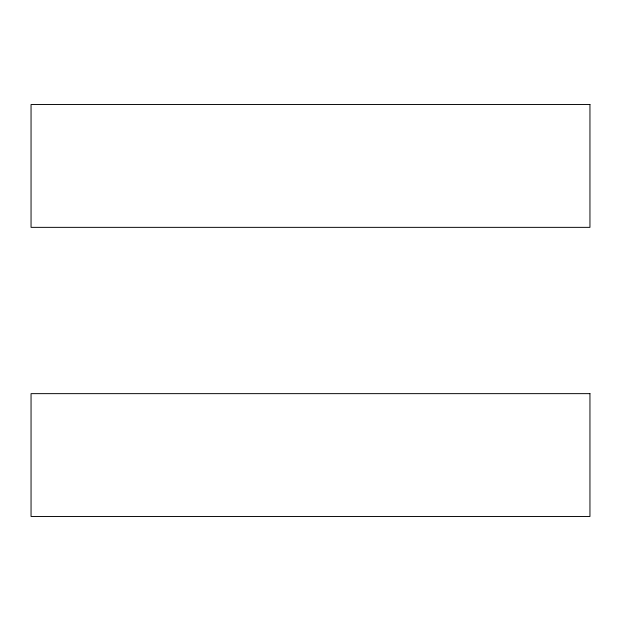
<?xml version="1.0" encoding="UTF-8"?>
<svg xmlns="http://www.w3.org/2000/svg" width="621" height="621" viewBox="0 0 621 621"><rect width="100%" height="100%" fill="white"/><g stroke="black" fill="none" stroke-linecap="round" stroke-linejoin="round"><path stroke-width="0.93" d="M589.95 104.522L31.05 104.522L31.05 227.356L589.95 227.356L589.95 104.522M589.95 393.644L31.05 393.644L31.05 516.478L589.95 516.478L589.95 393.644"/></g></svg>
